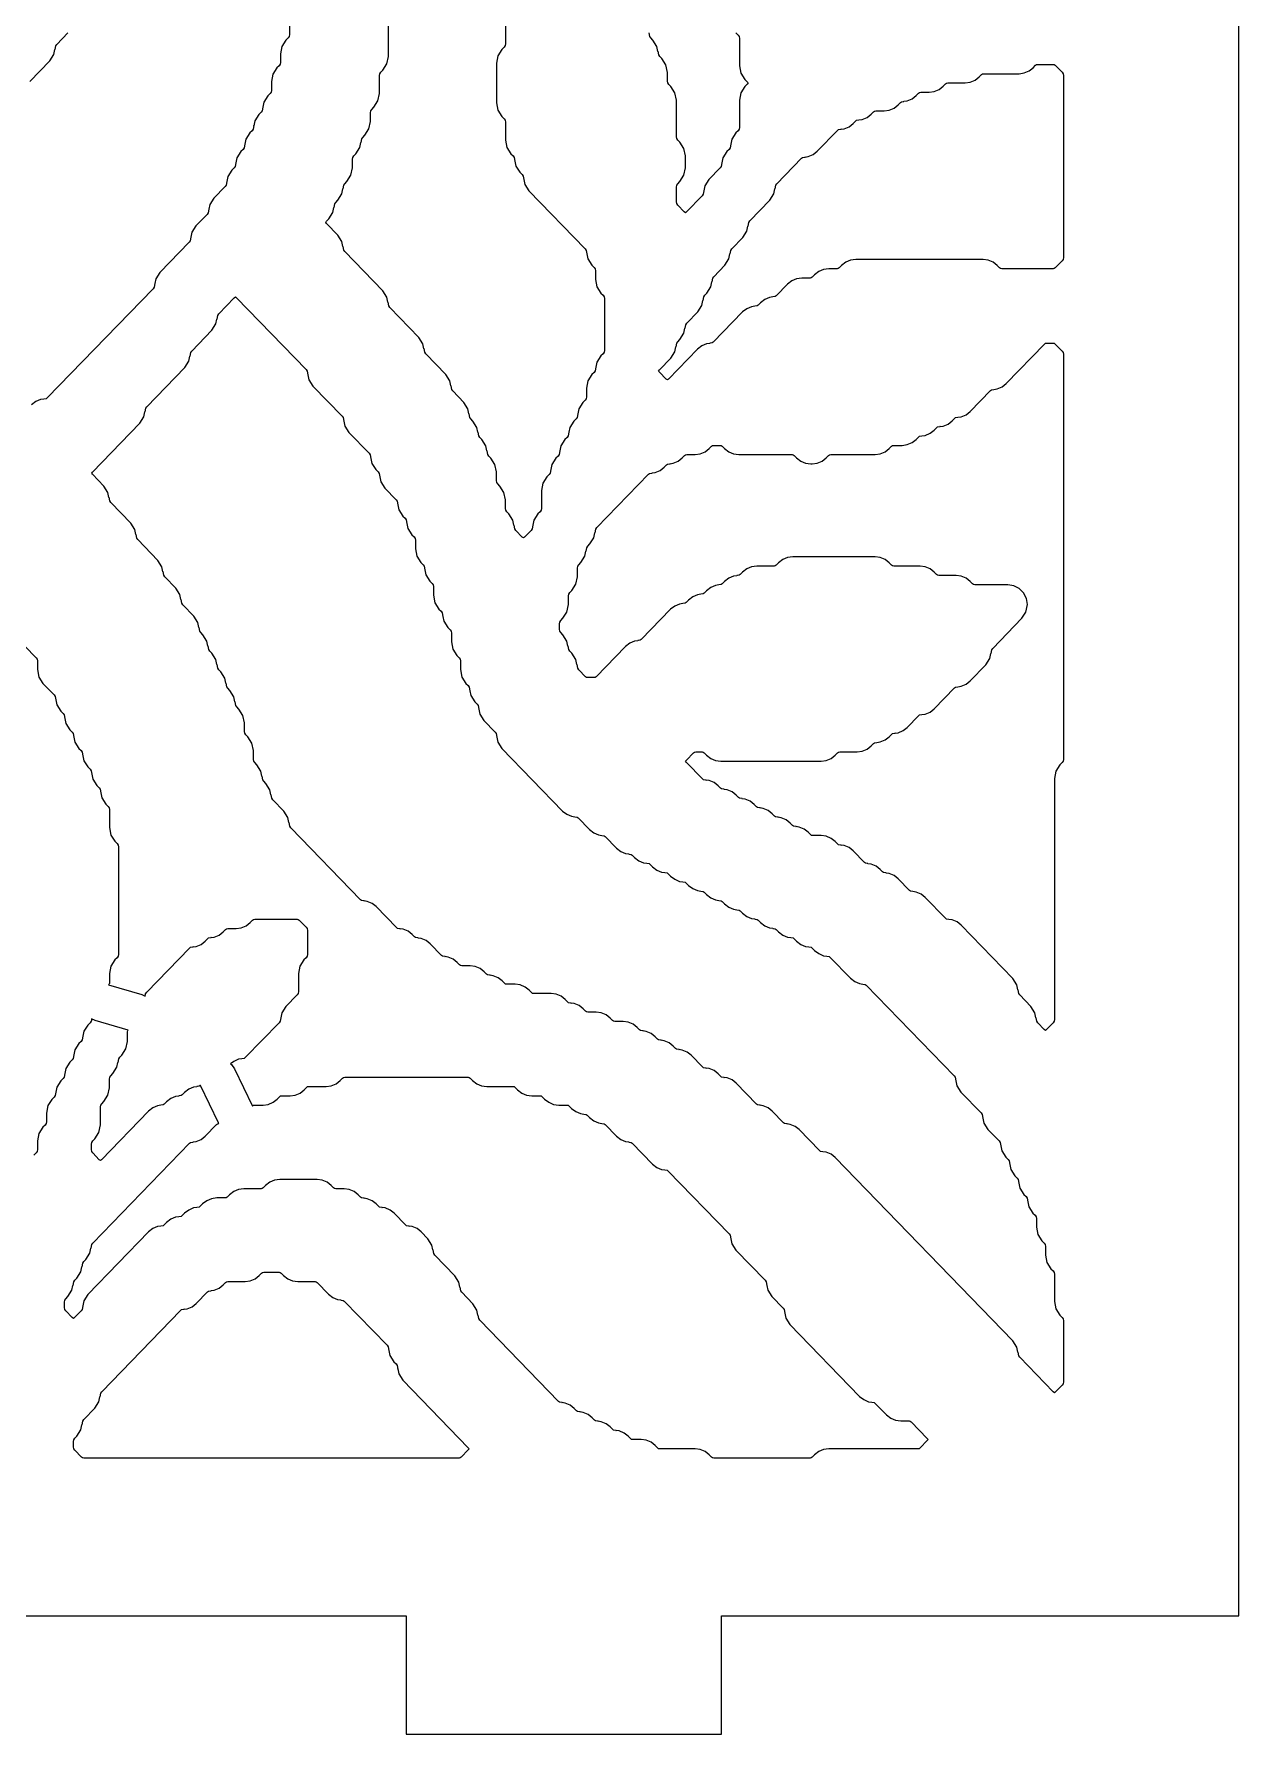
# Model space of a CAD drawing. Header units: millimetres. Extents: x 0 to 63, y 0 to 126.
# Drawn here: x 32.69 to 63.27, y 0 to 43.14 of the extents above; entities that cross this region are included whole.
import ezdxf

# ---------------------------------------------------------------- set-up
doc = ezdxf.new("R2010")
doc.units = ezdxf.units.MM
doc.layers.add('CUT', color=1, linetype='Continuous')

msp = doc.modelspace()

# ---------------------------------------------------------------- linework, layer by layer
at = {"layer": 'CUT'}
for points in [[(13.134, 3), (13.134, 0), (21.134, 0), (21.134, 3), (42.134, 3), (42.134, 0), (50.134, 0), (50.134, 3), (63.2679, 3), (63.2679, 123), (50.134, 123), (50.134, 126), (42.134, 126), (42.134, 123), (21.134, 123), (21.134, 126), (13.134, 126), (13.134, 123), (0, 123), (0, 3)], [(49.6668, 36.3781), (49.6847, 36.4702), (49.7096, 36.5083), (49.7635, 36.5641), (49.8678, 36.7243), (49.8924, 36.8502), (49.8951, 36.8497), (49.9131, 36.9417), (49.9379, 36.9799), (50.2203, 37.2714), (50.3246, 37.4316), (50.3491, 37.5576), (50.3519, 37.557), (50.3698, 37.6491), (50.3947, 37.6873), (50.677, 37.9788), (50.7813, 38.139), (50.8059, 38.265), (50.8087, 38.2644), (50.8266, 38.3565), (50.8515, 38.3946), (51.3622, 38.922), (51.4665, 39.0822), (51.491, 39.2081), (51.4938, 39.2076), (51.5117, 39.2996), (51.5366, 39.3378), (52.1649, 39.9865), (52.19, 40.0063), (52.2548, 40.015), (52.2545, 40.0172), (52.3367, 40.0283), (52.4593, 40.0802), (52.5639, 40.1627), (53.0784, 40.6939), (53.1035, 40.7136), (53.1683, 40.7223), (53.168, 40.7246), (53.2503, 40.7356), (53.3729, 40.7876), (53.4774, 40.87), (53.5352, 40.9297), (53.5603, 40.9494), (53.625, 40.9581), (53.6247, 40.9604), (53.707, 40.9714), (53.8296, 41.0234), (53.9342, 41.1058), (53.9919, 41.1655), (54.017, 41.1852), (54.0486, 41.1895), (54.2602, 41.1895), (54.3921, 41.2072), (54.5148, 41.2591), (54.6193, 41.3416), (54.6771, 41.4012), (54.7022, 41.421), (54.7669, 41.4297), (54.7666, 41.4319), (54.8489, 41.443), (54.9715, 41.4949), (55.0761, 41.5774), (55.1338, 41.637), (55.1589, 41.6568), (55.1905, 41.6611), (55.4021, 41.6611), (55.534, 41.6788), (55.6567, 41.7307), (55.7612, 41.8132), (55.819, 41.8728), (55.8441, 41.8926), (55.8757, 41.8968), (56.3156, 41.8968), (56.4476, 41.9146), (56.5702, 41.9665), (56.6747, 42.049), (56.7325, 42.1086), (56.7576, 42.1284), (56.7892, 42.1326), (57.6859, 42.1326), (57.8178, 42.1504), (57.9405, 42.2023), (58.045, 42.2848), (58.1028, 42.3444), (58.1279, 42.3642), (58.1595, 42.3684), (58.5494, 42.3684), (58.581, 42.3642), (58.6061, 42.3444), (58.7776, 42.1673), (58.8025, 42.1291), (58.8112, 42.0844), (58.8112, 37.4651), (58.8025, 37.4204), (58.7776, 37.3822), (58.6061, 37.2051), (58.581, 37.1853), (58.5494, 37.1811), (57.246, 37.1811), (57.2143, 37.1853), (57.1893, 37.2051), (57.1315, 37.2647), (57.0269, 37.3472), (56.9043, 37.3991), (56.7724, 37.4168), (53.5419, 37.4168), (53.4099, 37.3991), (53.2873, 37.3472), (53.1827, 37.2647), (53.125, 37.2051), (53.0999, 37.1853), (53.0683, 37.1811), (52.8567, 37.1811), (52.7248, 37.1633), (52.6021, 37.1114), (52.4976, 37.0289), (52.4398, 36.9693), (52.4147, 36.9495), (52.3831, 36.9453), (52.1716, 36.9453), (52.0396, 36.9275), (51.917, 36.8756), (51.8124, 36.7931), (51.5263, 36.4977), (51.5012, 36.4779), (51.4364, 36.4692), (51.4367, 36.467), (51.3545, 36.456), (51.2319, 36.404), (51.1273, 36.3215), (51.0695, 36.2619), (51.0445, 36.2421), (50.9797, 36.2334), (50.98, 36.2312), (50.8977, 36.2202), (50.7751, 36.1682), (50.6705, 36.0858), (49.9276, 35.3188), (49.9026, 35.299), (49.8378, 35.2903), (49.8381, 35.2881), (49.7558, 35.277), (49.6332, 35.2251), (49.5286, 35.1426), (48.7904, 34.3804), (48.7625, 34.3596), (48.7345, 34.3804), (48.5609, 34.5597), (48.5413, 34.5874), (48.5609, 34.6151), (48.85, 34.9135), (48.9543, 35.0737), (48.9788, 35.1997), (48.9816, 35.1991), (48.9996, 35.2912), (49.0244, 35.3294), (49.0784, 35.3851), (49.1827, 35.5453), (49.2072, 35.6713), (49.21, 35.6707), (49.2279, 35.7628), (49.2528, 35.801), (49.5351, 36.0925), (49.6394, 36.2527), (49.664, 36.3786)], [(37.3343, 35.9065), (37.3522, 35.9986), (37.377, 36.0368), (37.7723, 36.4448), (37.8002, 36.4657), (37.8282, 36.4448), (39.5937, 34.622), (39.6186, 34.5838), (39.6365, 34.4918), (39.6393, 34.4923), (39.6638, 34.3664), (39.7681, 34.2062), (40.5072, 33.4431), (40.5321, 33.4049), (40.55, 33.3128), (40.5528, 33.3134), (40.5773, 33.1874), (40.6816, 33.0272), (41.1924, 32.4999), (41.2172, 32.4617), (41.2352, 32.3697), (41.2379, 32.3702), (41.2625, 32.2443), (41.3668, 32.0841), (41.4208, 32.0283), (41.4456, 31.9902), (41.4635, 31.8981), (41.4663, 31.8986), (41.4909, 31.7727), (41.5952, 31.6125), (41.8775, 31.321), (41.9024, 31.2828), (41.9203, 31.1907), (41.9231, 31.1913), (41.9476, 31.0653), (42.0519, 30.9051), (42.1059, 30.8494), (42.1307, 30.8112), (42.1487, 30.7191), (42.1515, 30.7197), (42.176, 30.5937), (42.2803, 30.4335), (42.3343, 30.3778), (42.3591, 30.3396), (42.3678, 30.2949), (42.3678, 30.074), (42.4044, 29.8864), (42.5087, 29.7262), (42.5627, 29.6704), (42.5875, 29.6323), (42.6054, 29.5402), (42.6082, 29.5407), (42.6328, 29.4148), (42.7371, 29.2546), (42.791, 29.1989), (42.8159, 29.1607), (42.8246, 29.116), (42.8246, 28.8951), (42.8611, 28.7074), (42.9654, 28.5472), (43.0194, 28.4915), (43.0443, 28.4533), (43.0622, 28.3613), (43.065, 28.3618), (43.0895, 28.2359), (43.1938, 28.0756), (43.2478, 28.0199), (43.2726, 27.9817), (43.2814, 27.937), (43.2814, 27.7161), (43.3179, 27.5285), (43.4222, 27.3683), (43.4762, 27.3125), (43.501, 27.2744), (43.5097, 27.2297), (43.5097, 27.0088), (43.5463, 26.8211), (43.6506, 26.6609), (43.7046, 26.6052), (43.7294, 26.567), (43.7473, 26.4749), (43.7501, 26.4755), (43.7747, 26.3495), (43.879, 26.1893), (43.9329, 26.1336), (43.9578, 26.0954), (43.9757, 26.0034), (43.9785, 26.0039), (44.003, 25.878), (44.1073, 25.7177), (44.3897, 25.4262), (44.4145, 25.3881), (44.4325, 25.296), (44.4353, 25.2965), (44.4598, 25.1706), (44.5641, 25.0104), (46.1029, 23.4216), (46.2075, 23.3391), (46.3301, 23.2872), (46.4124, 23.2762), (46.4121, 23.2739), (46.4769, 23.2652), (46.5019, 23.2455), (46.7881, 22.95), (46.8926, 22.8676), (47.0153, 22.8156), (47.0975, 22.8046), (47.0972, 22.8023), (47.162, 22.7936), (47.1871, 22.7739), (47.4732, 22.4785), (47.5778, 22.396), (47.7004, 22.344), (47.7827, 22.333), (47.7824, 22.3308), (47.8472, 22.3221), (47.8722, 22.3023), (47.93, 22.2427), (48.0345, 22.1602), (48.1572, 22.1083), (48.2394, 22.0972), (48.2391, 22.095), (48.3039, 22.0863), (48.329, 22.0665), (48.3867, 22.0069), (48.4913, 21.9244), (48.6139, 21.8725), (48.6962, 21.8614), (48.6959, 21.8592), (48.7607, 21.8505), (48.7857, 21.8307), (48.8435, 21.7711), (48.9481, 21.6886), (49.0707, 21.6367), (49.1529, 21.6256), (49.1526, 21.6234), (49.2174, 21.6147), (49.2425, 21.5949), (49.3003, 21.5353), (49.4048, 21.4528), (49.5274, 21.4009), (49.6097, 21.3898), (49.6094, 21.3876), (49.6742, 21.3789), (49.6993, 21.3591), (49.757, 21.2995), (49.8616, 21.217), (49.9842, 21.1651), (50.0665, 21.154), (50.0662, 21.1518), (50.131, 21.1431), (50.156, 21.1233), (50.2138, 21.0637), (50.3183, 20.9813), (50.441, 20.9293), (50.5232, 20.9183), (50.5229, 20.916), (50.5877, 20.9073), (50.6128, 20.8876), (50.6705, 20.8279), (50.7751, 20.7455), (50.8977, 20.6935), (50.98, 20.6825), (50.9797, 20.6802), (51.0445, 20.6715), (51.0695, 20.6518), (51.1273, 20.5921), (51.2319, 20.5097), (51.3545, 20.4577), (51.4367, 20.4467), (51.4364, 20.4445), (51.5012, 20.4357), (51.5263, 20.416), (51.5841, 20.3563), (51.6886, 20.2739), (51.8112, 20.2219), (51.8935, 20.2109), (51.8932, 20.2087), (51.958, 20.2), (51.9831, 20.1802), (52.0408, 20.1206), (52.1454, 20.0381), (52.268, 19.9862), (52.3503, 19.9751), (52.35, 19.9729), (52.4147, 19.9642), (52.4398, 19.9444), (52.4976, 19.8848), (52.6021, 19.8023), (52.7248, 19.7504), (52.807, 19.7393), (52.8067, 19.7371), (52.8715, 19.7284), (52.8966, 19.7086), (53.4111, 19.1774), (53.5157, 19.0949), (53.6383, 19.043), (53.7205, 19.0319), (53.7202, 19.0297), (53.785, 19.021), (53.8101, 19.0012), (56.0371, 16.702), (56.0619, 16.6638), (56.0799, 16.5718), (56.0826, 16.5723), (56.1072, 16.4464), (56.2115, 16.2862), (56.7222, 15.7589), (56.7471, 15.7207), (56.765, 15.6286), (56.7678, 15.6292), (56.7923, 15.5032), (56.8966, 15.343), (57.179, 15.0515), (57.2038, 15.0133), (57.2218, 14.9213), (57.2245, 14.9218), (57.2491, 14.7959), (57.3534, 14.6356), (57.4073, 14.5799), (57.4322, 14.5417), (57.4501, 14.4497), (57.4529, 14.4502), (57.4775, 14.3243), (57.5818, 14.1641), (57.6357, 14.1083), (57.6606, 14.0702), (57.6785, 13.9781), (57.6813, 13.9786), (57.7058, 13.8527), (57.8101, 13.6925), (57.8641, 13.6368), (57.889, 13.5986), (57.9069, 13.5065), (57.9097, 13.5071), (57.9342, 13.3811), (58.0385, 13.2209), (58.0925, 13.1652), (58.1173, 13.127), (58.126, 13.0823), (58.126, 12.8614), (58.1626, 12.6737), (58.2669, 12.5135), (58.3209, 12.4578), (58.3457, 12.4196), (58.3544, 12.3749), (58.3544, 12.154), (58.391, 11.9664), (58.4953, 11.8062), (58.5492, 11.7504), (58.5741, 11.7123), (58.5828, 11.6676), (58.5828, 10.9751), (58.6194, 10.7874), (58.7237, 10.6272), (58.7776, 10.5715), (58.8025, 10.5333), (58.8112, 10.4886), (58.8112, 8.9346), (58.8025, 8.8898), (58.7776, 8.8517), (58.6107, 8.6794), (58.5828, 8.6585), (58.5549, 8.6794), (57.7029, 9.559), (57.678, 9.5972), (57.6601, 9.6893), (57.6573, 9.6887), (57.6327, 9.8147), (57.5284, 9.9749), (53.0207, 14.6289), (52.9161, 14.7114), (52.7935, 14.7633), (52.7112, 14.7744), (52.7115, 14.7766), (52.6467, 14.7853), (52.6217, 14.8051), (52.1071, 15.3363), (52.0026, 15.4187), (51.88, 15.4707), (51.7977, 15.4817), (51.798, 15.484), (51.7332, 15.4927), (51.7081, 15.5124), (51.422, 15.8079), (51.3174, 15.8903), (51.1948, 15.9423), (51.1126, 15.9533), (51.1129, 15.9555), (51.0481, 15.9643), (51.023, 15.984), (50.5085, 16.5152), (50.4039, 16.5977), (50.2813, 16.6496), (50.199, 16.6607), (50.1993, 16.6629), (50.1346, 16.6716), (50.1095, 16.6914), (50.0517, 16.751), (49.9472, 16.8335), (49.8246, 16.8854), (49.7423, 16.8965), (49.7426, 16.8987), (49.6778, 16.9074), (49.6527, 16.9272), (49.3666, 17.2226), (49.262, 17.3051), (49.1394, 17.357), (49.0571, 17.3681), (49.0574, 17.3703), (48.9927, 17.379), (48.9676, 17.3988), (48.9098, 17.4584), (48.8053, 17.5409), (48.6827, 17.5928), (48.6004, 17.6038), (48.6007, 17.6061), (48.5359, 17.6148), (48.5108, 17.6345), (48.4531, 17.6942), (48.3485, 17.7766), (48.2259, 17.8286), (48.1436, 17.8396), (48.1439, 17.8419), (48.0791, 17.8506), (48.0541, 17.8703), (47.9963, 17.93), (47.8917, 18.0124), (47.7691, 18.0644), (47.6372, 18.0821), (47.4256, 18.0821), (47.394, 18.0864), (47.3689, 18.1061), (47.3112, 18.1658), (47.2066, 18.2482), (47.084, 18.3002), (46.952, 18.3179), (46.7405, 18.3179), (46.7089, 18.3221), (46.6838, 18.3419), (46.626, 18.4015), (46.5215, 18.484), (46.3989, 18.536), (46.3166, 18.547), (46.3169, 18.5492), (46.2521, 18.5579), (46.227, 18.5777), (46.1693, 18.6373), (46.0647, 18.7198), (45.9421, 18.7717), (45.8101, 18.7895), (45.3702, 18.7895), (45.3386, 18.7937), (45.3135, 18.8135), (45.2557, 18.8731), (45.1512, 18.9556), (45.0286, 19.0075), (44.8966, 19.0253), (44.6851, 19.0253), (44.6534, 19.0295), (44.6284, 19.0493), (44.5706, 19.1089), (44.466, 19.1914), (44.3434, 19.2433), (44.2612, 19.2544), (44.2615, 19.2566), (44.1967, 19.2653), (44.1716, 19.2851), (44.1138, 19.3447), (44.0093, 19.4272), (43.8867, 19.4791), (43.7547, 19.4968), (43.5432, 19.4968), (43.5115, 19.5011), (43.4865, 19.5209), (43.4287, 19.5805), (43.3241, 19.663), (43.2015, 19.7149), (43.1193, 19.726), (43.1196, 19.7282), (43.0548, 19.7369), (43.0297, 19.7567), (42.7436, 20.0521), (42.639, 20.1345), (42.5164, 20.1865), (42.4341, 20.1975), (42.4344, 20.1998), (42.3696, 20.2085), (42.3446, 20.2282), (42.2868, 20.2879), (42.1822, 20.3703), (42.0596, 20.4223), (41.9774, 20.4333), (41.9777, 20.4355), (41.9129, 20.4443), (41.8878, 20.464), (41.3733, 20.9952), (41.2687, 21.0777), (41.1461, 21.1296), (41.0638, 21.1407), (41.0641, 21.1429), (40.9994, 21.1516), (40.9743, 21.1714), (39.2041, 22.999), (39.1792, 23.0372), (39.1613, 23.1293), (39.1585, 23.1287), (39.134, 23.2547), (39.0297, 23.4149), (38.7473, 23.7064), (38.7225, 23.7446), (38.7045, 23.8366), (38.7017, 23.8361), (38.6772, 23.962), (38.5729, 24.1223), (38.5189, 24.178), (38.4941, 24.2162), (38.4762, 24.3082), (38.4734, 24.3077), (38.4488, 24.4336), (38.3445, 24.5938), (38.2906, 24.6496), (38.2657, 24.6877), (38.257, 24.7324), (38.257, 24.9533), (38.2204, 25.141), (38.1161, 25.3012), (38.0622, 25.3569), (38.0373, 25.3951), (38.0286, 25.4398), (38.0286, 25.6607), (37.9921, 25.8484), (37.8878, 26.0086), (37.8338, 26.0643), (37.8089, 26.1025), (37.791, 26.1945), (37.7882, 26.194), (37.7637, 26.3199), (37.6594, 26.4802), (37.6054, 26.5359), (37.5806, 26.5741), (37.5626, 26.6661), (37.5598, 26.6656), (37.5353, 26.7915), (37.431, 26.9517), (37.377, 27.0075), (37.3522, 27.0456), (37.3343, 27.1377), (37.3315, 27.1371), (37.3069, 27.2631), (37.2026, 27.4233), (37.1487, 27.479), (37.1238, 27.5172), (37.1059, 27.6093), (37.1031, 27.6087), (37.0785, 27.7347), (36.9742, 27.8949), (36.9203, 27.9506), (36.8954, 27.9888), (36.8775, 28.0809), (36.8747, 28.0803), (36.8502, 28.2063), (36.7459, 28.3665), (36.4635, 28.658), (36.4387, 28.6962), (36.4207, 28.7882), (36.4179, 28.7877), (36.3934, 28.9136), (36.2891, 29.0738), (36.0068, 29.3654), (35.9819, 29.4035), (35.964, 29.4956), (35.9612, 29.495), (35.9366, 29.621), (35.8323, 29.7812), (35.3216, 30.3085), (35.2968, 30.3467), (35.2788, 30.4387), (35.276, 30.4382), (35.2515, 30.5641), (35.1472, 30.7244), (34.6365, 31.2517), (34.6116, 31.2898), (34.5937, 31.3819), (34.5909, 31.3814), (34.5664, 31.5073), (34.4621, 31.6675), (34.173, 31.966), (34.1534, 31.9937), (34.173, 32.0214), (35.3756, 33.263), (35.4799, 33.4232), (35.5044, 33.5492), (35.5072, 33.5486), (35.5251, 33.6407), (35.55, 33.6789), (36.5175, 34.6777), (36.6218, 34.838), (36.6463, 34.9639), (36.6491, 34.9634), (36.667, 35.0554), (36.6919, 35.0936), (37.2026, 35.6209), (37.3069, 35.7811), (37.3315, 35.9071)], [(46.4787, 29.3667), (46.4787, 29.5876), (46.4874, 29.6323), (46.5122, 29.6704), (46.5662, 29.7262), (46.6705, 29.8864), (46.695, 30.0123), (46.6978, 30.0118), (46.7158, 30.1038), (46.7406, 30.142), (46.7946, 30.1977), (46.8989, 30.358), (46.9234, 30.4839), (46.9262, 30.4834), (46.9441, 30.5754), (46.969, 30.6136), (48.2824, 31.9697), (48.3075, 31.9894), (48.3723, 31.9981), (48.372, 32.0004), (48.4543, 32.0114), (48.5769, 32.0634), (48.6814, 32.1458), (48.7392, 32.2055), (48.7643, 32.2252), (48.8291, 32.2339), (48.8288, 32.2362), (48.911, 32.2472), (49.0336, 32.2991), (49.1382, 32.3816), (49.196, 32.4412), (49.221, 32.461), (49.2527, 32.4653), (49.4642, 32.4653), (49.5962, 32.483), (49.7188, 32.5349), (49.8233, 32.6174), (49.8811, 32.677), (49.9062, 32.6968), (49.9378, 32.7011), (50.0993, 32.7011), (50.131, 32.6968), (50.156, 32.677), (50.2138, 32.6174), (50.3183, 32.5349), (50.441, 32.483), (50.5729, 32.4653), (51.9264, 32.4653), (51.958, 32.461), (51.9831, 32.4412), (52.0408, 32.3816), (52.1454, 32.2991), (52.268, 32.2472), (52.4, 32.2295), (52.4331, 32.2295), (52.5651, 32.2472), (52.6877, 32.2991), (52.7923, 32.3816), (52.85, 32.4412), (52.8751, 32.461), (52.9068, 32.4653), (54.0318, 32.4653), (54.1638, 32.483), (54.2864, 32.5349), (54.3909, 32.6174), (54.4487, 32.677), (54.4738, 32.6968), (54.5054, 32.7011), (54.7169, 32.7011), (54.8489, 32.7188), (54.9715, 32.7707), (55.0761, 32.8532), (55.1338, 32.9128), (55.1589, 32.9326), (55.2237, 32.9413), (55.2234, 32.9435), (55.3057, 32.9546), (55.4283, 33.0065), (55.5328, 33.089), (55.5906, 33.1486), (55.6157, 33.1684), (55.6805, 33.1771), (55.6802, 33.1793), (55.7624, 33.1904), (55.885, 33.2423), (55.9896, 33.3248), (56.0474, 33.3844), (56.0724, 33.4042), (56.1372, 33.4129), (56.1369, 33.4151), (56.2192, 33.4262), (56.3418, 33.4781), (56.4464, 33.5606), (56.9609, 34.0918), (56.986, 34.1115), (57.0507, 34.1202), (57.0504, 34.1225), (57.1327, 34.1335), (57.2553, 34.1855), (57.3599, 34.2679), (58.3312, 35.2707), (58.3562, 35.2905), (58.3879, 35.2947), (58.5494, 35.2947), (58.581, 35.2905), (58.6061, 35.2707), (58.7776, 35.0936), (58.8025, 35.0554), (58.8112, 35.0107), (58.8112, 24.7324), (58.8025, 24.6877), (58.7776, 24.6496), (58.7237, 24.5938), (58.6194, 24.4336), (58.5828, 24.246), (58.5828, 18.1303), (58.5741, 18.0856), (58.5492, 18.0475), (58.3824, 17.8752), (58.3544, 17.8543), (58.3265, 17.8752), (58.1596, 18.0475), (58.1348, 18.0856), (58.1168, 18.1777), (58.114, 18.1771), (58.0895, 18.3031), (57.9852, 18.4633), (57.7029, 18.7548), (57.678, 18.793), (57.6601, 18.8851), (57.6573, 18.8845), (57.6327, 19.0105), (57.5284, 19.1707), (56.218, 20.5237), (56.1134, 20.6061), (55.9908, 20.6581), (55.9085, 20.6691), (55.9088, 20.6713), (55.8441, 20.68), (55.819, 20.6998), (55.3045, 21.231), (55.1999, 21.3135), (55.0773, 21.3654), (54.995, 21.3765), (54.9953, 21.3787), (54.9305, 21.3874), (54.9055, 21.4072), (54.6193, 21.7026), (54.5148, 21.7851), (54.3921, 21.837), (54.3099, 21.8481), (54.3102, 21.8503), (54.2454, 21.859), (54.2203, 21.8788), (54.1626, 21.9384), (54.058, 22.0209), (53.9354, 22.0728), (53.8531, 22.0838), (53.8534, 22.0861), (53.7886, 22.0948), (53.7636, 22.1145), (53.4774, 22.41), (53.3729, 22.4924), (53.2503, 22.5444), (53.168, 22.5554), (53.1683, 22.5577), (53.1035, 22.5664), (53.0784, 22.5861), (53.0207, 22.6458), (52.9161, 22.7282), (52.7935, 22.7802), (52.6615, 22.7979), (52.45, 22.7979), (52.4184, 22.8021), (52.3933, 22.8219), (52.3355, 22.8815), (52.231, 22.964), (52.1084, 23.016), (52.0261, 23.027), (52.0264, 23.0292), (51.9616, 23.0379), (51.9365, 23.0577), (51.8788, 23.1173), (51.7742, 23.1998), (51.6516, 23.2517), (51.5693, 23.2628), (51.5696, 23.265), (51.5048, 23.2737), (51.4798, 23.2935), (51.422, 23.3531), (51.3174, 23.4356), (51.1948, 23.4875), (51.1126, 23.4986), (51.1129, 23.5008), (51.0481, 23.5095), (51.023, 23.5293), (50.9652, 23.5889), (50.8607, 23.6714), (50.7381, 23.7233), (50.6558, 23.7344), (50.6561, 23.7366), (50.5913, 23.7453), (50.5662, 23.7651), (50.5085, 23.8247), (50.4039, 23.9072), (50.2813, 23.9591), (50.199, 23.9702), (50.1993, 23.9724), (50.1346, 23.9811), (50.1095, 24.0009), (50.0517, 24.0605), (49.9472, 24.143), (49.8246, 24.1949), (49.7423, 24.206), (49.7426, 24.2082), (49.6778, 24.2169), (49.6527, 24.2367), (49.2461, 24.6565), (49.2265, 24.6842), (49.2461, 24.7119), (49.4243, 24.896), (49.4494, 24.9157), (49.4811, 24.92), (49.6426, 24.92), (49.6742, 24.9157), (49.6993, 24.896), (49.757, 24.8363), (49.8616, 24.7539), (49.9842, 24.7019), (50.1162, 24.6842), (52.6615, 24.6842), (52.7935, 24.7019), (52.9161, 24.7539), (53.0207, 24.8363), (53.0784, 24.896), (53.1035, 24.9157), (53.1351, 24.92), (53.575, 24.92), (53.707, 24.9377), (53.8296, 24.9897), (53.9342, 25.0721), (53.9919, 25.1318), (54.017, 25.1515), (54.0818, 25.1602), (54.0815, 25.1625), (54.1638, 25.1735), (54.2864, 25.2255), (54.3909, 25.3079), (54.4487, 25.3676), (54.4738, 25.3873), (54.5386, 25.396), (54.5383, 25.3983), (54.6205, 25.4093), (54.7431, 25.4613), (54.8477, 25.5437), (55.1338, 25.8391), (55.1589, 25.8589), (55.2237, 25.8676), (55.2234, 25.8698), (55.3057, 25.8809), (55.4283, 25.9328), (55.5328, 26.0153), (56.0474, 26.5465), (56.0724, 26.5663), (56.1372, 26.575), (56.1369, 26.5772), (56.2192, 26.5883), (56.3418, 26.6402), (56.4464, 26.7227), (56.8433, 27.1325), (56.9476, 27.2927), (56.9721, 27.4186), (56.9749, 27.4181), (56.9929, 27.5102), (57.0177, 27.5483), (57.7568, 28.3114), (57.8611, 28.4716), (57.8977, 28.6593), (57.8977, 28.6642), (57.8732, 28.8187), (57.8022, 28.9581), (57.6916, 29.0687), (57.5522, 29.1397), (57.3977, 29.1642), (56.5608, 29.1642), (56.5292, 29.1685), (56.5041, 29.1882), (56.4464, 29.2479), (56.3418, 29.3303), (56.2192, 29.3823), (56.0872, 29.4), (55.6473, 29.4), (55.6157, 29.4043), (55.5906, 29.424), (55.5328, 29.4837), (55.4283, 29.5661), (55.3057, 29.6181), (55.1737, 29.6358), (54.5054, 29.6358), (54.4738, 29.64), (54.4487, 29.6598), (54.3909, 29.7194), (54.2864, 29.8019), (54.1638, 29.8538), (54.0318, 29.8716), (51.9432, 29.8716), (51.8112, 29.8538), (51.6886, 29.8019), (51.5841, 29.7194), (51.5263, 29.6598), (51.5012, 29.64), (51.4696, 29.6358), (51.0297, 29.6358), (50.8977, 29.6181), (50.7751, 29.5661), (50.6705, 29.4837), (50.6128, 29.424), (50.5877, 29.4043), (50.5229, 29.3955), (50.5232, 29.3933), (50.441, 29.3823), (50.3183, 29.3303), (50.2138, 29.2479), (50.156, 29.1882), (50.131, 29.1685), (50.0662, 29.1598), (50.0665, 29.1575), (49.9842, 29.1465), (49.8616, 29.0945), (49.757, 29.0121), (49.6993, 28.9524), (49.6742, 28.9327), (49.6094, 28.924), (49.6097, 28.9217), (49.5274, 28.9107), (49.4048, 28.8587), (49.3003, 28.7763), (49.2425, 28.7167), (49.2174, 28.6969), (49.1526, 28.6882), (49.1529, 28.686), (49.0707, 28.6749), (48.9481, 28.623), (48.8435, 28.5405), (48.1006, 27.7735), (48.0755, 27.7537), (48.0107, 27.745), (48.011, 27.7428), (47.9288, 27.7317), (47.8062, 27.6798), (47.7016, 27.5973), (46.9587, 26.8303), (46.9336, 26.8106), (46.902, 26.8063), (46.7405, 26.8063), (46.7089, 26.8106), (46.6838, 26.8303), (46.5122, 27.0075), (46.4874, 27.0456), (46.4694, 27.1377), (46.4667, 27.1371), (46.4421, 27.2631), (46.3378, 27.4233), (46.2839, 27.479), (46.259, 27.5172), (46.2411, 27.6093), (46.2383, 27.6087), (46.2137, 27.7347), (46.1094, 27.8949), (46.0555, 27.9506), (46.0306, 27.9888), (46.0219, 28.0335), (46.0219, 28.1728), (46.0306, 28.2175), (46.0555, 28.2557), (46.1094, 28.3114), (46.2137, 28.4716), (46.2503, 28.6593), (46.2503, 28.8802), (46.259, 28.9249), (46.2839, 28.9631), (46.3378, 29.0188), (46.4421, 29.179)], [(37.0918, 11.2202), (37.1169, 11.24), (37.1817, 11.2487), (37.1814, 11.2509), (37.2637, 11.2619), (37.3863, 11.3139), (37.4908, 11.3963), (37.5486, 11.456), (37.5737, 11.4757), (37.6053, 11.48), (38.0452, 11.48), (38.1772, 11.4977), (38.2998, 11.5497), (38.4043, 11.6321), (38.4621, 11.6918), (38.4872, 11.7115), (38.5188, 11.7158), (38.9087, 11.7158), (38.9403, 11.7115), (38.9654, 11.6918), (39.0232, 11.6321), (39.1277, 11.5497), (39.2503, 11.4977), (39.3823, 11.48), (39.8222, 11.48), (39.8539, 11.4757), (39.8789, 11.456), (40.1651, 11.1606), (40.2696, 11.0781), (40.3922, 11.0262), (40.4745, 11.0151), (40.4742, 11.0129), (40.539, 11.0042), (40.5641, 10.9844), (41.6491, 9.8641), (41.674, 9.8259), (41.6919, 9.7339), (41.6947, 9.7344), (41.7192, 9.6085), (41.8235, 9.4483), (41.8775, 9.3925), (41.9024, 9.3544), (41.9203, 9.2623), (41.9231, 9.2629), (41.9476, 9.1369), (42.0519, 8.9767), (43.7113, 7.2635), (43.7309, 7.2358), (43.7113, 7.2081), (43.533, 7.024), (43.5079, 7.0043), (43.4763, 7), (33.9512, 7), (33.9196, 7.0043), (33.8945, 7.024), (33.723, 7.2011), (33.6981, 7.2393), (33.6894, 7.284), (33.6894, 7.4233), (33.6981, 7.4681), (33.723, 7.5062), (33.7769, 7.562), (33.8812, 7.7222), (33.9058, 7.8481), (33.9086, 7.8476), (33.9265, 7.9396), (33.9513, 7.9778), (34.2337, 8.2693), (34.338, 8.4295), (34.3625, 8.5555), (34.3653, 8.5549), (34.3832, 8.647), (34.4081, 8.6852), (36.4067, 10.7486), (36.4318, 10.7684), (36.4965, 10.7771), (36.4962, 10.7793), (36.5785, 10.7904), (36.7011, 10.8423), (36.8057, 10.9248)]]:
    msp.add_lwpolyline(points, close=True, dxfattribs=at)
for points in [[(39.1705, 43.5807), (39.1705, 43.124), (39.1618, 43.0793), (39.137, 43.0411), (39.083, 42.9854), (38.9787, 42.8252), (38.9421, 42.6376), (38.9421, 42.4167), (38.9334, 42.3719), (38.9086, 42.3338), (38.8546, 42.278), (38.7503, 42.1178), (38.7138, 41.9302), (38.7138, 41.7093), (38.705, 41.6646), (38.6802, 41.6264), (38.6262, 41.5707), (38.5219, 41.4105), (38.4974, 41.2845), (38.4946, 41.2851), (38.4767, 41.193), (38.4518, 41.1548), (38.3978, 41.0991), (38.2935, 40.9389), (38.269, 40.8129), (38.2662, 40.8135), (38.2483, 40.7214), (38.2234, 40.6832), (38.1695, 40.6275), (38.0652, 40.4673), (38.0406, 40.3414), (38.0378, 40.3419), (38.0199, 40.2498), (37.9951, 40.2117), (37.9411, 40.1559), (37.8368, 39.9957), (37.8123, 39.8698), (37.8095, 39.8703), (37.7915, 39.7783), (37.7667, 39.7401), (37.7127, 39.6844), (37.6084, 39.5241), (37.5839, 39.3982), (37.5811, 39.3987), (37.5631, 39.3067), (37.5383, 39.2685), (37.2559, 38.977), (37.1516, 38.8168), (37.1271, 38.6908), (37.1243, 38.6914), (37.1064, 38.5993), (37.0815, 38.5611), (36.7992, 38.2696), (36.6949, 38.1094), (36.6704, 37.9835), (36.6676, 37.984), (36.6496, 37.8919), (36.6248, 37.8538), (35.8857, 37.0907), (35.7814, 36.9305), (35.7568, 36.8045), (35.754, 36.8051), (35.7361, 36.713), (35.7113, 36.6748), (33.0275, 33.904), (33.0025, 33.8843), (32.9377, 33.8755), (32.938, 33.8733), (32.8557, 33.8623), (32.7331, 33.8103), (32.6285, 33.7279)], [(44.6516, 43.8165), (44.6516, 42.8882), (44.6429, 42.8435), (44.6181, 42.8054), (44.5641, 42.7496), (44.4598, 42.5894), (44.4233, 42.4018), (44.4233, 41.3919), (44.4598, 41.2043), (44.5641, 41.0441), (44.6181, 40.9883), (44.6429, 40.9502), (44.6516, 40.9054), (44.6516, 40.4488), (44.6882, 40.2611), (44.7925, 40.1009), (44.8465, 40.0452), (44.8713, 40.007), (44.8892, 39.9149), (44.892, 39.9155), (44.9166, 39.7895), (45.0209, 39.6293), (45.0748, 39.5736), (45.0997, 39.5354), (45.1176, 39.4434), (45.1204, 39.4439), (45.1449, 39.318), (45.2492, 39.1577), (46.6735, 37.6873), (46.6983, 37.6491), (46.7163, 37.557), (46.7191, 37.5576), (46.7436, 37.4316), (46.8479, 37.2714), (46.9019, 37.2157), (46.9267, 37.1775), (46.9354, 37.1328), (46.9354, 36.9119), (46.972, 36.7243), (47.0763, 36.5641), (47.1303, 36.5083), (47.1551, 36.4702), (47.1638, 36.4254), (47.1638, 35.1072), (47.1551, 35.0625), (47.1303, 35.0243), (47.0763, 34.9686), (46.972, 34.8084), (46.9474, 34.6824), (46.9447, 34.683), (46.9267, 34.5909), (46.9019, 34.5527), (46.8479, 34.497), (46.7436, 34.3368), (46.7071, 34.1491), (46.7071, 33.9282), (46.6983, 33.8835), (46.6735, 33.8454), (46.6195, 33.7896), (46.5152, 33.6294), (46.4907, 33.5035), (46.4879, 33.504), (46.47, 33.4119), (46.4451, 33.3738), (46.3911, 33.318), (46.2868, 33.1578), (46.2623, 33.0319), (46.2595, 33.0324), (46.2416, 32.9404), (46.2167, 32.9022), (46.1628, 32.8465), (46.0585, 32.6863), (46.0339, 32.5603), (46.0311, 32.5609), (46.0132, 32.4688), (45.9884, 32.4306), (45.9344, 32.3749), (45.8301, 32.2147), (45.8055, 32.0887), (45.8028, 32.0893), (45.7848, 31.9972), (45.76, 31.959), (45.706, 31.9033), (45.6017, 31.7431), (45.5652, 31.5554), (45.5652, 31.0988), (45.5564, 31.0541), (45.5316, 31.0159), (45.4776, 30.9602), (45.3733, 30.7999), (45.3488, 30.674), (45.346, 30.6745), (45.3281, 30.5825), (45.3032, 30.5443), (45.1363, 30.372), (45.1084, 30.3512), (45.0805, 30.372), (44.9136, 30.5443), (44.8887, 30.5825), (44.8708, 30.6745), (44.868, 30.674), (44.8435, 30.7999), (44.7392, 30.9602), (44.6852, 31.0159), (44.6603, 31.0541), (44.6516, 31.0988), (44.6516, 31.3197), (44.6151, 31.5073), (44.5108, 31.6675), (44.4568, 31.7232), (44.432, 31.7614), (44.4233, 31.8061), (44.4233, 32.027), (44.3867, 32.2147), (44.2824, 32.3749), (44.2284, 32.4306), (44.2036, 32.4688), (44.1857, 32.5609), (44.1829, 32.5603), (44.1583, 32.6863), (44.054, 32.8465), (44.0001, 32.9022), (43.9752, 32.9404), (43.9573, 33.0324), (43.9545, 33.0319), (43.9299, 33.1578), (43.8256, 33.318), (43.7717, 33.3738), (43.7468, 33.4119), (43.7289, 33.504), (43.7261, 33.5035), (43.7016, 33.6294), (43.5973, 33.7896), (43.3149, 34.0811), (43.2901, 34.1193), (43.2721, 34.2114), (43.2693, 34.2108), (43.2448, 34.3368), (43.1405, 34.497), (42.6298, 35.0243), (42.6049, 35.0625), (42.587, 35.1545), (42.5842, 35.154), (42.5597, 35.2799), (42.4554, 35.4402), (41.7163, 36.2032), (41.6914, 36.2414), (41.6735, 36.3335), (41.6707, 36.3329), (41.6461, 36.4589), (41.5418, 36.6191), (40.5744, 37.618), (40.5495, 37.6562), (40.5316, 37.7482), (40.5288, 37.7477), (40.5042, 37.8736), (40.3999, 38.0338), (40.1109, 38.3323), (40.0913, 38.36), (40.1109, 38.3877), (40.1716, 38.4504), (40.2759, 38.6106), (40.3004, 38.7365), (40.3032, 38.736), (40.3211, 38.8281), (40.346, 38.8662), (40.3999, 38.922), (40.5042, 39.0822), (40.5288, 39.2081), (40.5316, 39.2076), (40.5495, 39.2996), (40.5744, 39.3378), (40.6283, 39.3935), (40.7326, 39.5537), (40.7692, 39.7414), (40.7692, 39.9623), (40.7779, 40.007), (40.8027, 40.0452), (40.8567, 40.1009), (40.961, 40.2611), (40.9855, 40.3871), (40.9883, 40.3865), (41.0063, 40.4786), (41.0311, 40.5168), (41.0851, 40.5725), (41.1894, 40.7327), (41.2259, 40.9203), (41.2259, 41.1412), (41.2346, 41.1859), (41.2595, 41.2241), (41.3135, 41.2798), (41.4178, 41.4401), (41.4543, 41.6277), (41.4543, 42.0844), (41.463, 42.1291), (41.4879, 42.1673), (41.5418, 42.223), (41.6461, 42.3832), (41.6827, 42.5709), (41.6827, 43.4991)], [(32.5811, 41.9315), (33.0918, 42.4588), (33.1961, 42.619), (33.2206, 42.745), (33.2234, 42.7444), (33.2413, 42.8365), (33.2662, 42.8746), (33.5485, 43.1662)], [(50.502, 43.1662), (50.5559, 43.1104), (50.5808, 43.0723), (50.5895, 43.0276), (50.5895, 42.3351), (50.6261, 42.1474), (50.7304, 41.9872), (50.7911, 41.9245), (50.8107, 41.8968), (50.7911, 41.8692), (50.7304, 41.8065), (50.6261, 41.6463), (50.5895, 41.4586), (50.5895, 40.7661), (50.5808, 40.7214), (50.5559, 40.6832), (50.502, 40.6275), (50.3977, 40.4673), (50.3731, 40.3414), (50.3704, 40.3419), (50.3524, 40.2498), (50.3276, 40.2117), (50.2736, 40.1559), (50.1693, 39.9957), (50.1448, 39.8698), (50.142, 39.8703), (50.124, 39.7783), (50.0992, 39.7401), (49.8168, 39.4486), (49.7125, 39.2884), (49.688, 39.1624), (49.6852, 39.163), (49.6673, 39.0709), (49.6424, 39.0327), (49.2472, 38.6246), (49.2192, 38.6038), (49.1913, 38.6246), (49.0244, 38.7969), (48.9996, 38.8351), (48.9909, 38.8798), (48.9909, 39.2549), (48.9996, 39.2996), (49.0244, 39.3378), (49.0784, 39.3935), (49.1827, 39.5537), (49.2192, 39.7414), (49.2192, 40.0439), (49.1827, 40.2315), (49.0784, 40.3917), (49.0244, 40.4475), (48.9996, 40.4856), (48.9909, 40.5303), (48.9909, 41.4586), (48.9543, 41.6463), (48.85, 41.8065), (48.796, 41.8622), (48.7712, 41.9004), (48.7625, 41.9451), (48.7625, 42.166), (48.7259, 42.3536), (48.6216, 42.5138), (48.5677, 42.5696), (48.5428, 42.6077), (48.5249, 42.6998), (48.5221, 42.6993), (48.4975, 42.8252), (48.3932, 42.9854), (48.3393, 43.0411), (48.3144, 43.0793), (48.2965, 43.1714)], [(32.46, 27.6041), (32.7423, 27.3125), (32.7672, 27.2744), (32.7759, 27.2297), (32.7759, 27.0088), (32.8124, 26.8211), (32.9167, 26.6609), (33.1991, 26.3694), (33.2239, 26.3312), (33.2419, 26.2391), (33.2447, 26.2397), (33.2692, 26.1137), (33.3735, 25.9535), (33.4275, 25.8978), (33.4523, 25.8596), (33.4702, 25.7676), (33.473, 25.7681), (33.4976, 25.6422), (33.6019, 25.482), (33.6558, 25.4262), (33.6807, 25.3881), (33.6986, 25.296), (33.7014, 25.2965), (33.7259, 25.1706), (33.8302, 25.0104), (33.8842, 24.9546), (33.9091, 24.9165), (33.927, 24.8244), (33.9298, 24.825), (33.9543, 24.699), (34.0586, 24.5388), (34.1126, 24.4831), (34.1374, 24.4449), (34.1554, 24.3528), (34.1582, 24.3534), (34.1827, 24.2274), (34.287, 24.0672), (34.341, 24.0115), (34.3658, 23.9733), (34.3838, 23.8813), (34.3866, 23.8818), (34.4111, 23.7559), (34.5154, 23.5956), (34.5694, 23.5399), (34.5942, 23.5017), (34.6029, 23.457), (34.6029, 23.0003), (34.6395, 22.8127), (34.7438, 22.6525), (34.7977, 22.5968), (34.8226, 22.5586), (34.8313, 22.5139), (34.8313, 19.7809), (34.8226, 19.7362), (34.7977, 19.698), (34.7438, 19.6423), (34.6395, 19.482), (34.6029, 19.2944), (34.6029, 19.0538), (34.6048, 19.0419), (34.5974, 19.0337), (34.5879, 19.0191), (34.5837, 19.0096), (35.4222, 18.7616), (35.5099, 18.7226), (35.5164, 18.7561), (35.5164, 18.7609), (35.5145, 18.7728), (35.5219, 18.781), (35.55, 18.8241), (36.6351, 19.9444), (36.6601, 19.9642), (36.7249, 19.9729), (36.7246, 19.9751), (36.8069, 19.9862), (36.9295, 20.0381), (37.0341, 20.1206), (37.0918, 20.1802), (37.1169, 20.2), (37.1817, 20.2087), (37.1814, 20.2109), (37.2637, 20.2219), (37.3863, 20.2739), (37.4908, 20.3563), (37.5486, 20.416), (37.5737, 20.4357), (37.6053, 20.44), (37.8168, 20.44), (37.9488, 20.4577), (38.0714, 20.5097), (38.176, 20.5921), (38.2337, 20.6518), (38.2588, 20.6715), (38.2904, 20.6758), (39.3655, 20.6758), (39.3971, 20.6715), (39.4222, 20.6518), (39.5937, 20.4746), (39.6186, 20.4365), (39.6273, 20.3918), (39.6273, 19.7809), (39.6186, 19.7362), (39.5937, 19.698), (39.5397, 19.6423), (39.4354, 19.482), (39.3989, 19.2944), (39.3989, 18.8377), (39.3902, 18.793), (39.3653, 18.7548), (39.083, 18.4633), (38.9787, 18.3031), (38.9542, 18.1771), (38.9514, 18.1777), (38.9334, 18.0856), (38.9086, 18.0475), (38.0519, 17.163), (38.0268, 17.1432), (37.962, 17.1345), (37.9623, 17.1323), (37.8801, 17.1212), (37.7574, 17.0693), (37.6796, 17.0079), (37.705, 16.9853), (37.7738, 16.8806), (38.2317, 15.9339), (38.2337, 15.936), (38.2588, 15.9557), (38.2904, 15.96), (38.502, 15.96), (38.6339, 15.9777), (38.7565, 16.0297), (38.8611, 16.1121), (38.9189, 16.1718), (38.9439, 16.1915), (38.9756, 16.1958), (39.1871, 16.1958), (39.3191, 16.2135), (39.4417, 16.2655), (39.5462, 16.3479), (39.604, 16.4076), (39.6291, 16.4273), (39.6607, 16.4316), (40.1006, 16.4316), (40.2326, 16.4493), (40.3552, 16.5013), (40.4598, 16.5837), (40.5175, 16.6433), (40.5426, 16.6631), (40.5742, 16.6674), (43.7047, 16.6674), (43.7363, 16.6631), (43.7614, 16.6433), (43.8191, 16.5837), (43.9237, 16.5013), (44.0463, 16.4493), (44.1783, 16.4316), (44.8466, 16.4316), (44.8782, 16.4273), (44.9033, 16.4076), (44.961, 16.3479), (45.0656, 16.2655), (45.1882, 16.2135), (45.3202, 16.1958), (45.5317, 16.1958), (45.5634, 16.1915), (45.5884, 16.1718), (45.6462, 16.1121), (45.7507, 16.0297), (45.8734, 15.9777), (46.0053, 15.96), (46.2169, 15.96), (46.2485, 15.9557), (46.2736, 15.936), (46.3313, 15.8763), (46.4359, 15.7939), (46.5585, 15.7419), (46.6408, 15.7309), (46.6405, 15.7287), (46.7053, 15.72), (46.7303, 15.7002), (46.7881, 15.6406), (46.8926, 15.5581), (47.0153, 15.5062), (47.0975, 15.4951), (47.0972, 15.4929), (47.162, 15.4842), (47.1871, 15.4644), (47.4732, 15.169), (47.5778, 15.0865), (47.7004, 15.0346), (47.7827, 15.0235), (47.7824, 15.0213), (47.8472, 15.0126), (47.8722, 14.9928), (48.3867, 14.4616), (48.4913, 14.3791), (48.6139, 14.3272), (48.6962, 14.3162), (48.6959, 14.3139), (48.7607, 14.3052), (48.7857, 14.2855), (50.3276, 12.6936), (50.3524, 12.6554), (50.3704, 12.5634), (50.3731, 12.5639), (50.3977, 12.438), (50.502, 12.2777), (51.2411, 11.5146), (51.2659, 11.4765), (51.2839, 11.3844), (51.2867, 11.385), (51.3112, 11.259), (51.4155, 11.0988), (51.6978, 10.8073), (51.7227, 10.7691), (51.7406, 10.677), (51.7434, 10.6776), (51.768, 10.5516), (51.8723, 10.3914), (53.6395, 8.5669), (53.744, 8.4844), (53.8667, 8.4325), (53.9489, 8.4214), (53.9486, 8.4192), (54.0134, 8.4105), (54.0385, 8.3907), (54.3246, 8.0953), (54.4292, 8.0128), (54.5518, 7.9609), (54.6838, 7.9432), (54.8953, 7.9432), (54.9269, 7.9389), (54.952, 7.9191), (55.3587, 7.4993), (55.3783, 7.4716), (55.3587, 7.4439), (55.1804, 7.2598), (55.1553, 7.24), (55.1237, 7.2358), (52.8567, 7.2358), (52.7248, 7.2181), (52.6021, 7.1661), (52.4976, 7.0837), (52.4398, 7.024), (52.4147, 7.0043), (52.3831, 7), (49.9378, 7), (49.9062, 7.0043), (49.8811, 7.024), (49.8233, 7.0837), (49.7188, 7.1661), (49.5962, 7.2181), (49.4642, 7.2358), (48.5675, 7.2358), (48.5359, 7.24), (48.5108, 7.2598), (48.4531, 7.3194), (48.3485, 7.4019), (48.2259, 7.4538), (48.0939, 7.4716), (47.8824, 7.4716), (47.8508, 7.4758), (47.8257, 7.4956), (47.7679, 7.5552), (47.6634, 7.6377), (47.5408, 7.6896), (47.4585, 7.7007), (47.4588, 7.7029), (47.394, 7.7116), (47.3689, 7.7314), (47.3112, 7.791), (47.2066, 7.8735), (47.084, 7.9254), (47.0017, 7.9365), (47.002, 7.9387), (46.9372, 7.9474), (46.9122, 7.9672), (46.8544, 8.0268), (46.7498, 8.1093), (46.6272, 8.1612), (46.545, 8.1723), (46.5453, 8.1745), (46.4805, 8.1832), (46.4554, 8.203), (46.3976, 8.2626), (46.2931, 8.3451), (46.1705, 8.397), (46.0882, 8.4081), (46.0885, 8.4103), (46.0237, 8.419), (45.9986, 8.4388), (44.0001, 10.5022), (43.9752, 10.5404), (43.9573, 10.6324), (43.9545, 10.6319), (43.9299, 10.7578), (43.8256, 10.918), (43.5433, 11.2096), (43.5184, 11.2477), (43.5005, 11.3398), (43.4977, 11.3393), (43.4732, 11.4652), (43.3689, 11.6254), (42.8582, 12.1527), (42.8333, 12.1909), (42.8154, 12.283), (42.8126, 12.2824), (42.788, 12.4084), (42.6837, 12.5686), (42.5152, 12.7426), (42.4106, 12.8251), (42.288, 12.877), (42.2057, 12.8881), (42.206, 12.8903), (42.1413, 12.899), (42.1162, 12.9188), (41.83, 13.2142), (41.7255, 13.2966), (41.6029, 13.3486), (41.5206, 13.3596), (41.5209, 13.3619), (41.4561, 13.3706), (41.431, 13.3903), (41.3733, 13.45), (41.2687, 13.5324), (41.1461, 13.5844), (41.0638, 13.5954), (41.0641, 13.5977), (40.9994, 13.6064), (40.9743, 13.6261), (40.9165, 13.6858), (40.812, 13.7682), (40.6894, 13.8202), (40.5574, 13.8379), (40.3459, 13.8379), (40.3142, 13.8421), (40.2891, 13.8619), (40.2314, 13.9215), (40.1268, 14.004), (40.0042, 14.056), (39.8722, 14.0737), (38.9256, 14.0737), (38.7936, 14.056), (38.671, 14.004), (38.5664, 13.9215), (38.5086, 13.8619), (38.4836, 13.8421), (38.4519, 13.8379), (38.012, 13.8379), (37.8801, 13.8202), (37.7574, 13.7682), (37.6529, 13.6858), (37.5951, 13.6261), (37.5701, 13.6064), (37.5384, 13.6021), (37.3269, 13.6021), (37.1949, 13.5844), (37.0723, 13.5324), (36.9677, 13.45), (36.91, 13.3903), (36.8849, 13.3706), (36.8201, 13.3619), (36.8204, 13.3596), (36.7382, 13.3486), (36.6155, 13.2966), (36.511, 13.2142), (36.4532, 13.1545), (36.4282, 13.1348), (36.3634, 13.1261), (36.3637, 13.1238), (36.2814, 13.1128), (36.1588, 13.0609), (36.0542, 12.9784), (35.9965, 12.9188), (35.9714, 12.899), (35.9066, 12.8903), (35.9069, 12.8881), (35.8246, 12.877), (35.702, 12.8251), (35.5975, 12.7426), (34.0586, 11.1538), (33.9543, 10.9936), (33.9298, 10.8677), (33.927, 10.8682), (33.9091, 10.7762), (33.8842, 10.738), (33.7173, 10.5657), (33.6894, 10.5448), (33.6615, 10.5657), (33.4946, 10.738), (33.4697, 10.7762), (33.461, 10.8209), (33.461, 10.9602), (33.4697, 11.0049), (33.4946, 11.0431), (33.5485, 11.0988), (33.6528, 11.259), (33.6774, 11.385), (33.6802, 11.3844), (33.6981, 11.4765), (33.723, 11.5146), (33.7769, 11.5704), (33.8812, 11.7306), (33.9058, 11.8565), (33.9086, 11.856), (33.9265, 11.9481), (33.9513, 11.9862), (34.0053, 12.042), (34.1096, 12.2022), (34.1341, 12.3281), (34.1369, 12.3276), (34.1549, 12.4196), (34.1797, 12.4578), (36.6351, 14.9928), (36.6601, 15.0126), (36.7249, 15.0213), (36.7246, 15.0235), (36.8069, 15.0346), (36.9295, 15.0865), (37.0341, 15.169), (37.3202, 15.4644), (37.3453, 15.4842), (37.3841, 15.4894), (37.3699, 15.511), (36.912, 16.4577), (36.91, 16.4556), (36.8849, 16.4358), (36.8201, 16.4271), (36.8204, 16.4249), (36.7382, 16.4138), (36.6155, 16.3619), (36.511, 16.2794), (36.4532, 16.2198), (36.4282, 16.2), (36.3634, 16.1913), (36.3637, 16.1891), (36.2814, 16.1781), (36.1588, 16.1261), (36.0542, 16.0437), (35.9965, 15.984), (35.9714, 15.9643), (35.9066, 15.9555), (35.9069, 15.9533), (35.8246, 15.9423), (35.702, 15.8903), (35.5975, 15.8079), (34.4025, 14.5741), (34.3745, 14.5533), (34.3466, 14.5741), (34.1797, 14.7464), (34.1549, 14.7846), (34.1462, 14.8293), (34.1462, 14.9686), (34.1549, 15.0133), (34.1797, 15.0515), (34.2337, 15.1072), (34.338, 15.2674), (34.3745, 15.4551), (34.3745, 15.9118), (34.3832, 15.9565), (34.4081, 15.9946), (34.4621, 16.0504), (34.5664, 16.2106), (34.6029, 16.3982), (34.6029, 16.6191), (34.6116, 16.6638), (34.6365, 16.702), (34.6904, 16.7577), (34.7947, 16.918), (34.8193, 17.0439), (34.8221, 17.0434), (34.84, 17.1354), (34.8649, 17.1736), (34.9188, 17.2293), (35.0231, 17.3895), (35.0597, 17.5772), (35.0597, 17.8178), (35.0577, 17.8297), (35.0652, 17.8379), (35.0747, 17.8525), (35.0789, 17.862), (34.2404, 18.11), (34.1527, 18.149), (34.1462, 18.1154), (34.1462, 18.1107), (34.1481, 18.0987), (34.1406, 18.0905), (34.1126, 18.0475), (34.0586, 17.9917), (33.9543, 17.8315), (33.9298, 17.7056), (33.927, 17.7061), (33.9091, 17.6141), (33.8842, 17.5759), (33.8302, 17.5202), (33.7259, 17.3599), (33.7014, 17.234), (33.6986, 17.2345), (33.6807, 17.1425), (33.6558, 17.1043), (33.6019, 17.0486), (33.4976, 16.8884), (33.473, 16.7624), (33.4702, 16.763), (33.4523, 16.6709), (33.4275, 16.6327), (33.3735, 16.577), (33.2692, 16.4168), (33.2447, 16.2908), (33.2419, 16.2914), (33.2239, 16.1993), (33.1991, 16.1611), (33.1451, 16.1054), (33.0408, 15.9452), (33.0043, 15.7576), (33.0043, 15.5367), (32.9955, 15.4919), (32.9707, 15.4538), (32.9167, 15.398), (32.8124, 15.2378), (32.7759, 15.0502), (32.7759, 14.8293), (32.7672, 14.7846), (32.7423, 14.7464), (32.6883, 14.6907)]]:
    msp.add_lwpolyline(points, dxfattribs=at)

doc.saveas('drawing.dxf')
